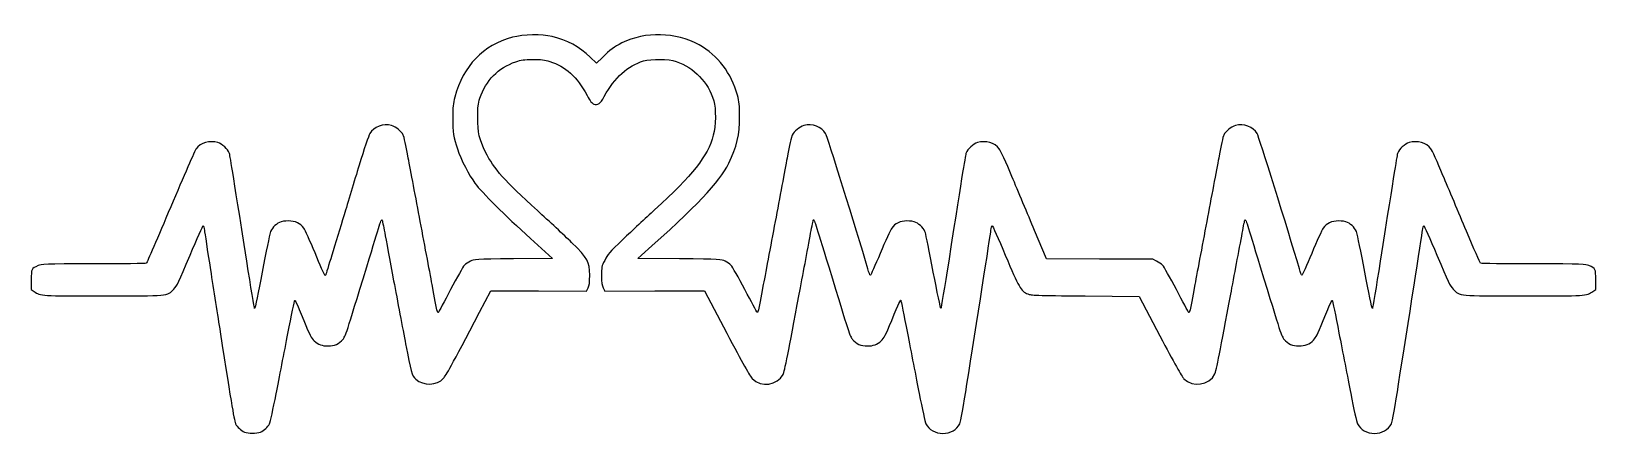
# Model space of a CAD drawing. Header units: centimetres. Extents: x -19.8 to 20.3, y -6 to 4.3.
import ezdxf

# ---------------------------------------------------------------- set-up
doc = ezdxf.new("R2010")
doc.units = ezdxf.units.CM
doc.header["$MEASUREMENT"] = 0
doc.layers.add('Layer 1', color=7, linetype='Continuous')

msp = doc.modelspace()

# ---------------------------------------------------------------- linework, layer by layer
at = {"layer": 'Layer 1'}
msp.add_open_spline([(-14.32385, -5.93631), (-14.41362, -5.89742), (-14.51038, -5.80968), (-14.5526, -5.72887), (-14.5526, -5.72887), (-14.58597, -5.66499), (-14.64117, -5.33604), (-14.94892, -3.36693), (-14.94892, -3.36693), (-15.00836, -2.98662), (-15.12013, -2.27192), (-15.1973, -1.77871), (-15.1973, -1.77871), (-15.27447, -1.2855), (-15.34417, -0.83069), (-15.35219, -0.76803), (-15.35219, -0.76803), (-15.36021, -0.70537), (-15.3735, -0.64994), (-15.38173, -0.64485), (-15.38173, -0.64485), (-15.38996, -0.63976), (-15.54183, -0.98236), (-15.71922, -1.40618), (-15.71922, -1.40618), (-16.00714, -2.09409), (-16.05217, -2.18764), (-16.13898, -2.27814), (-16.13898, -2.27814), (-16.30727, -2.4536), (-16.25365, -2.44857), (-17.95458, -2.44857), (-17.95458, -2.44857), (-19.549, -2.44857), (-19.55287, -2.44833), (-19.71678, -2.33672), (-19.71678, -2.33672), (-19.71678, -2.33672), (-19.79052, -2.28651), (-19.79052, -2.28651), (-19.79052, -2.28651), (-19.79052, -2.28651), (-19.79067, -2.03596), (-19.79067, -2.03596), (-19.79067, -2.03596), (-19.79084, -1.75397), (-19.78899, -1.75009), (-19.61756, -1.67233), (-19.61756, -1.67233), (-19.52362, -1.62972), (-19.48083, -1.62838), (-18.19179, -1.62759), (-18.19179, -1.62759), (-17.46088, -1.62715), (-16.85256, -1.61964), (-16.83997, -1.61091), (-16.83997, -1.61091), (-16.82738, -1.60218), (-16.5469, -0.95326), (-16.21669, -0.16887), (-16.21669, -0.16887), (-15.88648, 0.61552), (-15.59319, 1.28789), (-15.56493, 1.32529), (-15.56493, 1.32529), (-15.45425, 1.47176), (-15.21363, 1.53961), (-15.00768, 1.48242), (-15.00768, 1.48242), (-14.9041, 1.45366), (-14.74396, 1.30902), (-14.71463, 1.21774), (-14.71463, 1.21774), (-14.69298, 1.15035), (-14.64664, 0.86304), (-14.26708, -1.55722), (-14.26708, -1.55722), (-14.16224, -2.22573), (-14.07135, -2.77263), (-14.06511, -2.77254), (-14.06511, -2.77254), (-14.05887, -2.77254), (-13.972, -2.3519), (-13.87208, -1.83797), (-13.87208, -1.83797), (-13.77215, -1.32405), (-13.68168, -0.8717), (-13.67102, -0.83275), (-13.67102, -0.83275), (-13.6447, -0.73654), (-13.53234, -0.61344), (-13.4273, -0.56572), (-13.4273, -0.56572), (-13.37211, -0.54065), (-13.289, -0.5262), (-13.19822, -0.5259), (-13.19822, -0.5259), (-13.02291, -0.52532), (-12.89283, -0.58662), (-12.80598, -0.71076), (-12.80598, -0.71076), (-12.77336, -0.75739), (-12.64337, -1.04349), (-12.51712, -1.34655), (-12.51712, -1.34655), (-12.39087, -1.64961), (-12.27932, -1.90649), (-12.26922, -1.91739), (-12.26922, -1.91739), (-12.25837, -1.92911), (-12.24672, -1.9247), (-12.24072, -1.90659), (-12.24072, -1.90659), (-12.23514, -1.88975), (-12.16579, -1.66204), (-12.0866, -1.40058), (-12.0866, -1.40058), (-12.00741, -1.13912), (-11.86671, -0.67724), (-11.77394, -0.37418), (-11.77394, -0.37418), (-11.68116, -0.07112), (-11.5061, 0.50259), (-11.38491, 0.90072), (-11.38491, 0.90072), (-11.26372, 1.29886), (-11.141, 1.66567), (-11.1122, 1.71587), (-11.1122, 1.71587), (-11.01426, 1.88655), (-10.76609, 1.97593), (-10.55459, 1.91672), (-10.55459, 1.91672), (-10.43946, 1.88449), (-10.30169, 1.77267), (-10.25545, 1.67394), (-10.25545, 1.67394), (-10.23718, 1.63492), (-10.18305, 1.39394), (-10.13516, 1.13842), (-10.13516, 1.13842), (-10.08728, 0.8829), (-9.95463, 0.17792), (-9.84039, -0.4282), (-9.84039, -0.4282), (-9.72615, -1.03432), (-9.57974, -1.81222), (-9.51502, -2.15688), (-9.51502, -2.15688), (-9.37405, -2.90766), (-9.37758, -2.89193), (-9.35556, -2.86769), (-9.35556, -2.86769), (-9.3459, -2.85706), (-9.2049, -2.59554), (-9.04222, -2.28654), (-9.04222, -2.28654), (-8.87954, -1.97754), (-8.72083, -1.69795), (-8.68954, -1.66524), (-8.68954, -1.66524), (-8.65824, -1.63253), (-8.58829, -1.58391), (-8.53409, -1.5572), (-8.53409, -1.5572), (-8.43729, -1.5095), (-8.4178, -1.50844), (-7.43299, -1.49783), (-7.43299, -1.49783), (-7.43299, -1.49783), (-6.43043, -1.48703), (-6.43043, -1.48703), (-6.43043, -1.48703), (-6.43043, -1.48703), (-6.99002, -0.98108), (-6.99002, -0.98108), (-6.99002, -0.98108), (-7.65544, -0.37943), (-8.23342, 0.19623), (-8.41751, 0.44068), (-8.41751, 0.44068), (-8.56339, 0.6344), (-8.77692, 1.05165), (-8.86773, 1.32047), (-8.86773, 1.32047), (-8.96372, 1.60462), (-8.98579, 1.75192), (-8.98614, 2.11078), (-8.98614, 2.11078), (-8.98642, 2.4011), (-8.97922, 2.47275), (-8.93208, 2.6487), (-8.93208, 2.6487), (-8.71652, 3.45331), (-8.2103, 3.97849), (-7.45681, 4.17922), (-7.45681, 4.17922), (-7.18354, 4.25202), (-6.69354, 4.26221), (-6.43883, 4.20039), (-6.43883, 4.20039), (-6.04659, 4.10519), (-5.74616, 3.9418), (-5.46311, 3.66976), (-5.46311, 3.66976), (-5.46311, 3.66976), (-5.3029, 3.51577), (-5.3029, 3.51577), (-5.3029, 3.51577), (-5.3029, 3.51577), (-5.15135, 3.66323), (-5.15135, 3.66323), (-5.15135, 3.66323), (-4.94786, 3.86124), (-4.85149, 3.93231), (-4.64916, 4.03357), (-4.64916, 4.03357), (-4.04996, 4.33348), (-3.27144, 4.31436), (-2.67241, 3.98504), (-2.67241, 3.98504), (-2.19479, 3.72246), (-1.83753, 3.25565), (-1.68904, 2.70012), (-1.68904, 2.70012), (-1.64017, 2.5173), (-1.6324, 2.44393), (-1.63116, 2.15399), (-1.63116, 2.15399), (-1.62913, 1.68137), (-1.70156, 1.37167), (-1.91243, 0.95117), (-1.91243, 0.95117), (-2.16681, 0.4439), (-2.70197, -0.1202), (-4.14355, -1.40061), (-4.14355, -1.40061), (-4.14355, -1.40061), (-4.24086, -1.48704), (-4.24086, -1.48704), (-4.24086, -1.48704), (-4.24086, -1.48704), (-3.17256, -1.49784), (-3.17256, -1.49784), (-3.17256, -1.49784), (-2.11951, -1.50849), (-2.10285, -1.50934), (-2.00572, -1.55721), (-2.00572, -1.55721), (-1.95152, -1.58392), (-1.88157, -1.63254), (-1.85027, -1.66525), (-1.85027, -1.66525), (-1.81897, -1.69796), (-1.66027, -1.97755), (-1.49759, -2.28655), (-1.49759, -2.28655), (-1.33491, -2.59555), (-1.19391, -2.85707), (-1.18425, -2.8677), (-1.18425, -2.8677), (-1.16223, -2.89194), (-1.16576, -2.90768), (-1.02479, -2.15689), (-1.02479, -2.15689), (-0.96007, -1.81223), (-0.81366, -1.03433), (-0.69942, -0.42821), (-0.69942, -0.42821), (-0.58518, 0.17791), (-0.45254, 0.88289), (-0.40466, 1.13841), (-0.40466, 1.13841), (-0.35678, 1.39393), (-0.30264, 1.63492), (-0.28437, 1.67393), (-0.28437, 1.67393), (-0.23813, 1.77266), (-0.10036, 1.88447), (0.01477, 1.91671), (0.01477, 1.91671), (0.22621, 1.97591), (0.47429, 1.88658), (0.57253, 1.71586), (0.57253, 1.71586), (0.61299, 1.64555), (1.3516, -0.72232), (1.65586, -1.75713), (1.65586, -1.75713), (1.68207, -1.84627), (1.71105, -1.91919), (1.72027, -1.91919), (1.72027, -1.91919), (1.72949, -1.91919), (1.84274, -1.66637), (1.97193, -1.35737), (1.97193, -1.35737), (2.10112, -1.04837), (2.23352, -0.7574), (2.26615, -0.71077), (2.26615, -0.71077), (2.35302, -0.58663), (2.48309, -0.52533), (2.6584, -0.52591), (2.6584, -0.52591), (2.74918, -0.52621), (2.83228, -0.54066), (2.88748, -0.56573), (2.88748, -0.56573), (2.99253, -0.61345), (3.10488, -0.73655), (3.1312, -0.83276), (3.1312, -0.83276), (3.14186, -0.87171), (3.23233, -1.32406), (3.33226, -1.83798), (3.33226, -1.83798), (3.43218, -2.3519), (3.51905, -2.77246), (3.52529, -2.77255), (3.52529, -2.77255), (3.53153, -2.77255), (3.62242, -2.22575), (3.72726, -1.55723), (3.72726, -1.55723), (4.10682, 0.86302), (4.15316, 1.15034), (4.17481, 1.21773), (4.17481, 1.21773), (4.20414, 1.30901), (4.36428, 1.45365), (4.46786, 1.48241), (4.46786, 1.48241), (4.67379, 1.53959), (4.91431, 1.47178), (5.02519, 1.32528), (5.02519, 1.32528), (5.05349, 1.28788), (5.19945, 0.96557), (5.34955, 0.60903), (5.34955, 0.60903), (5.49965, 0.25249), (5.76045, -0.36706), (5.92912, -0.76776), (5.92912, -0.76776), (5.92912, -0.76776), (6.23579, -1.49629), (6.23579, -1.49629), (6.23579, -1.49629), (6.23579, -1.49629), (7.59754, -1.50245), (7.59754, -1.50245), (7.59754, -1.50245), (7.59754, -1.50245), (8.95929, -1.50861), (8.95929, -1.50861), (8.95929, -1.50861), (8.95929, -1.50861), (9.05783, -1.55717), (9.05783, -1.55717), (9.05783, -1.55717), (9.11203, -1.58388), (9.18198, -1.6325), (9.21328, -1.66521), (9.21328, -1.66521), (9.24458, -1.69792), (9.40329, -1.97751), (9.56596, -2.28651), (9.56596, -2.28651), (9.72864, -2.59551), (9.86964, -2.85703), (9.8793, -2.86766), (9.8793, -2.86766), (9.90132, -2.8919), (9.89779, -2.90764), (10.03876, -2.15685), (10.03876, -2.15685), (10.10347, -1.81219), (10.24989, -1.03429), (10.36413, -0.42817), (10.36413, -0.42817), (10.47837, 0.17795), (10.61101, 0.88293), (10.65889, 1.13845), (10.65889, 1.13845), (10.70677, 1.39397), (10.76091, 1.63496), (10.77918, 1.67397), (10.77918, 1.67397), (10.82543, 1.7727), (10.9632, 1.88451), (11.07833, 1.91675), (11.07833, 1.91675), (11.28977, 1.97595), (11.53785, 1.88662), (11.63609, 1.7159), (11.63609, 1.7159), (11.67655, 1.64559), (12.41516, -0.72228), (12.71942, -1.75709), (12.71942, -1.75709), (12.74563, -1.84623), (12.77461, -1.91915), (12.78383, -1.91915), (12.78383, -1.91915), (12.79305, -1.91915), (12.9063, -1.66633), (13.03549, -1.35733), (13.03549, -1.35733), (13.16468, -1.04833), (13.29708, -0.75736), (13.32971, -0.71073), (13.32971, -0.71073), (13.41658, -0.58659), (13.54665, -0.52529), (13.72196, -0.52587), (13.72196, -0.52587), (13.81274, -0.52617), (13.89584, -0.54062), (13.95104, -0.56569), (13.95104, -0.56569), (14.05608, -0.61341), (14.16844, -0.73651), (14.19476, -0.83272), (14.19476, -0.83272), (14.20542, -0.87167), (14.29589, -1.32402), (14.39582, -1.83794), (14.39582, -1.83794), (14.49575, -2.35186), (14.58261, -2.77242), (14.58885, -2.77251), (14.58885, -2.77251), (14.59509, -2.77251), (14.68598, -2.22571), (14.79081, -1.55719), (14.79081, -1.55719), (15.17037, 0.86306), (15.21671, 1.15038), (15.23836, 1.21777), (15.23836, 1.21777), (15.26769, 1.30905), (15.42783, 1.45369), (15.53141, 1.48245), (15.53141, 1.48245), (15.73733, 1.53963), (15.97776, 1.47185), (16.0888, 1.32532), (16.0888, 1.32532), (16.11714, 1.28792), (16.25687, 0.9802), (16.39932, 0.64148), (16.39932, 0.64148), (16.54176, 0.30277), (16.81179, -0.33901), (16.99937, -0.78468), (16.99937, -0.78468), (17.18695, -1.23036), (17.35081, -1.60214), (17.36351, -1.61087), (17.36351, -1.61087), (17.37621, -1.6196), (17.98461, -1.62711), (18.71552, -1.62755), (18.71552, -1.62755), (20.00456, -1.62833), (20.04735, -1.62967), (20.14129, -1.67229), (20.14129, -1.67229), (20.31272, -1.75005), (20.31457, -1.75393), (20.3144, -2.03592), (20.3144, -2.03592), (20.3144, -2.03592), (20.31414, -2.28647), (20.31414, -2.28647), (20.31414, -2.28647), (20.31414, -2.28647), (20.2404, -2.33668), (20.2404, -2.33668), (20.2404, -2.33668), (20.07649, -2.44829), (20.07262, -2.44853), (18.4782, -2.44853), (18.4782, -2.44853), (16.77727, -2.44853), (16.83089, -2.45356), (16.6626, -2.2781), (16.6626, -2.2781), (16.5758, -2.1876), (16.53076, -2.09405), (16.24284, -1.40614), (16.24284, -1.40614), (16.06546, -0.98232), (15.91358, -0.63972), (15.90536, -0.64481), (15.90536, -0.64481), (15.89713, -0.6499), (15.88373, -0.70533), (15.87557, -0.76799), (15.87557, -0.76799), (15.85921, -0.89373), (15.49677, -3.21568), (15.26009, -4.71106), (15.26009, -4.71106), (15.17694, -5.23642), (15.09471, -5.69344), (15.07737, -5.72666), (15.07737, -5.72666), (14.99785, -5.87906), (14.83441, -5.97073), (14.64228, -5.97073), (14.64228, -5.97073), (14.44954, -5.97073), (14.28671, -5.87908), (14.20648, -5.72542), (14.20648, -5.72542), (14.18878, -5.69152), (14.11136, -5.34146), (14.03443, -4.94751), (14.03443, -4.94751), (13.95751, -4.55356), (13.82177, -3.85732), (13.7328, -3.40031), (13.7328, -3.40031), (13.64383, -2.9433), (13.56678, -2.56512), (13.56159, -2.55992), (13.56159, -2.55992), (13.55117, -2.5495), (13.5226, -2.61318), (13.33044, -3.07519), (13.33044, -3.07519), (13.16816, -3.46535), (13.14907, -3.50358), (13.07859, -3.57957), (13.07859, -3.57957), (12.9822, -3.68348), (12.86561, -3.73124), (12.70831, -3.73124), (12.70831, -3.73124), (12.54144, -3.73124), (12.42097, -3.67783), (12.32488, -3.56125), (12.32488, -3.56125), (12.25887, -3.48116), (12.24558, -3.4407), (11.71477, -1.70306), (11.71477, -1.70306), (11.35937, -0.53963), (11.34017, -0.48025), (11.32509, -0.49779), (11.32509, -0.49779), (11.31714, -0.50703), (11.28461, -0.66045), (11.2528, -0.83872), (11.2528, -0.83872), (11.22098, -1.01699), (11.15601, -1.36705), (11.10841, -1.61663), (11.10841, -1.61663), (11.06081, -1.86621), (10.99374, -2.22113), (10.95935, -2.40534), (10.95935, -2.40534), (10.69698, -3.81112), (10.58162, -4.39151), (10.55348, -4.44734), (10.55348, -4.44734), (10.40684, -4.73829), (9.98712, -4.80399), (9.75945, -4.57164), (9.75945, -4.57164), (9.70628, -4.51737), (9.50247, -4.15468), (9.14319, -3.47496), (9.14319, -3.47496), (9.14319, -3.47496), (8.60637, -2.45936), (8.60637, -2.45936), (8.60637, -2.45936), (8.60637, -2.45936), (7.22699, -2.44856), (7.22699, -2.44856), (7.22699, -2.44856), (5.94202, -2.43849), (5.84131, -2.435), (5.75543, -2.39745), (5.75543, -2.39745), (5.57706, -2.31947), (5.52786, -2.23464), (5.17936, -1.40416), (5.17936, -1.40416), (5.00197, -0.98144), (4.8501, -0.63975), (4.84187, -0.64483), (4.84187, -0.64483), (4.83364, -0.64992), (4.82024, -0.70535), (4.81208, -0.76801), (4.81208, -0.76801), (4.79572, -0.89375), (4.43328, -3.2157), (4.1966, -4.71108), (4.1966, -4.71108), (4.11345, -5.23644), (4.03122, -5.69346), (4.01387, -5.72668), (4.01387, -5.72668), (3.93428, -5.87908), (3.77084, -5.97075), (3.57871, -5.97075), (3.57871, -5.97075), (3.38597, -5.97075), (3.22314, -5.8791), (3.14291, -5.72544), (3.14291, -5.72544), (3.12521, -5.69154), (3.04779, -5.34148), (2.97086, -4.94753), (2.97086, -4.94753), (2.89394, -4.55358), (2.7582, -3.85734), (2.66923, -3.40033), (2.66923, -3.40033), (2.58026, -2.94332), (2.50321, -2.56514), (2.49801, -2.55994), (2.49801, -2.55994), (2.48759, -2.54953), (2.45921, -2.6128), (2.26683, -3.07521), (2.26683, -3.07521), (2.10235, -3.47055), (2.07342, -3.52666), (1.99786, -3.59675), (1.99786, -3.59675), (1.89164, -3.69527), (1.79686, -3.7314), (1.64474, -3.73132), (1.64474, -3.73132), (1.47787, -3.73132), (1.35736, -3.67779), (1.26131, -3.56126), (1.26131, -3.56126), (1.1953, -3.48117), (1.18201, -3.44071), (0.6512, -1.70307), (0.6512, -1.70307), (0.29579, -0.53964), (0.2766, -0.48026), (0.26152, -0.4978), (0.26152, -0.4978), (0.25357, -0.50704), (0.22104, -0.66046), (0.18922, -0.83873), (0.18922, -0.83873), (0.1574, -1.017), (0.09243, -1.36706), (0.04483, -1.61664), (0.04483, -1.61664), (-0.00277, -1.86622), (-0.06984, -2.22114), (-0.10422, -2.40535), (-0.10422, -2.40535), (-0.37448, -3.85337), (-0.48274, -4.39271), (-0.51627, -4.45808), (-0.51627, -4.45808), (-0.66215, -4.74246), (-1.07904, -4.80025), (-1.30748, -4.56777), (-1.30748, -4.56777), (-1.36694, -4.50725), (-1.55666, -4.16836), (-1.96141, -3.39965), (-1.96141, -3.39965), (-1.96141, -3.39965), (-2.53153, -2.31679), (-2.53153, -2.31679), (-2.53153, -2.31679), (-2.53153, -2.31679), (-3.8089, -2.32093), (-3.8089, -2.32093), (-3.8089, -2.32093), (-3.8089, -2.32093), (-5.08627, -2.32507), (-5.08627, -2.32507), (-5.08627, -2.32507), (-5.08627, -2.32507), (-5.1281, -2.2417), (-5.1281, -2.2417), (-5.1281, -2.2417), (-5.16121, -2.17571), (-5.17022, -2.1107), (-5.17132, -1.92983), (-5.17132, -1.92983), (-5.17266, -1.708), (-5.17035, -1.69652), (-5.09145, -1.53668), (-5.09145, -1.53668), (-5.01779, -1.38742), (-4.97336, -1.33686), (-4.61606, -0.99563), (-4.61606, -0.99563), (-4.39929, -0.78861), (-4.03718, -0.45043), (-3.81137, -0.24412), (-3.81137, -0.24412), (-2.82091, 0.66083), (-2.45883, 1.12072), (-2.30604, 1.66783), (-2.30604, 1.66783), (-2.24133, 1.89954), (-2.23599, 2.3574), (-2.2957, 2.55378), (-2.2957, 2.55378), (-2.44078, 3.03089), (-2.79302, 3.39861), (-3.26036, 3.56083), (-3.26036, 3.56083), (-3.44922, 3.62638), (-3.89393, 3.63258), (-4.09229, 3.57242), (-4.09229, 3.57242), (-4.5073, 3.44655), (-4.82988, 3.15536), (-5.10068, 2.66216), (-5.10068, 2.66216), (-5.2045, 2.47308), (-5.26386, 2.43087), (-5.37232, 2.46901), (-5.37232, 2.46901), (-5.41658, 2.48458), (-5.45872, 2.54003), (-5.53979, 2.68941), (-5.53979, 2.68941), (-5.80365, 3.17561), (-6.08713, 3.4328), (-6.50165, 3.56207), (-6.50165, 3.56207), (-6.63699, 3.60428), (-6.70826, 3.61235), (-6.93382, 3.61101), (-6.93382, 3.61101), (-7.16635, 3.60963), (-7.22676, 3.60154), (-7.36807, 3.55285), (-7.36807, 3.55285), (-7.82048, 3.39697), (-8.13666, 3.07621), (-8.28897, 2.61861), (-8.28897, 2.61861), (-8.34131, 2.46137), (-8.34642, 2.41643), (-8.34553, 2.12161), (-8.34553, 2.12161), (-8.34436, 1.73041), (-8.30569, 1.56046), (-8.14396, 1.23566), (-8.14396, 1.23566), (-7.92689, 0.79971), (-7.66369, 0.50294), (-6.81496, -0.26287), (-6.81496, -0.26287), (-6.51784, -0.53096), (-6.12561, -0.89661), (-5.94334, -1.07544), (-5.94334, -1.07544), (-5.51552, -1.49516), (-5.47577, -1.56692), (-5.47589, -1.91918), (-5.47589, -1.91918), (-5.47589, -2.11344), (-5.48381, -2.1722), (-5.51882, -2.24077), (-5.51882, -2.24077), (-5.51882, -2.24077), (-5.56166, -2.32467), (-5.56166, -2.32467), (-5.56166, -2.32467), (-5.56166, -2.32467), (-6.78543, -2.32084), (-6.78543, -2.32084), (-6.78543, -2.32084), (-6.78543, -2.32084), (-8.0092, -2.31701), (-8.0092, -2.31701), (-8.0092, -2.31701), (-8.0092, -2.31701), (-8.29737, -2.86359), (-8.29737, -2.86359), (-8.29737, -2.86359), (-9.04513, -4.28186), (-9.16126, -4.49503), (-9.21983, -4.55681), (-9.21983, -4.55681), (-9.40326, -4.75031), (-9.73476, -4.76102), (-9.93408, -4.5799), (-9.93408, -4.5799), (-10.03032, -4.49245), (-10.06303, -4.37974), (-10.19523, -3.68011), (-10.19523, -3.68011), (-10.2682, -3.29395), (-10.40603, -2.56473), (-10.50151, -2.05963), (-10.50151, -2.05963), (-10.59699, -1.55453), (-10.7003, -1.00027), (-10.73109, -0.82795), (-10.73109, -0.82795), (-10.76187, -0.65562), (-10.79354, -0.50706), (-10.80147, -0.49782), (-10.80147, -0.49782), (-10.81651, -0.48028), (-10.83575, -0.53978), (-11.19112, -1.70309), (-11.19112, -1.70309), (-11.72194, -3.44074), (-11.73522, -3.4812), (-11.80123, -3.56128), (-11.80123, -3.56128), (-11.89728, -3.67781), (-12.01779, -3.73125), (-12.18466, -3.73134), (-12.18466, -3.73134), (-12.33677, -3.73134), (-12.43156, -3.69529), (-12.53778, -3.59677), (-12.53778, -3.59677), (-12.61334, -3.52668), (-12.64228, -3.47057), (-12.80675, -3.07523), (-12.80675, -3.07523), (-12.99971, -2.61142), (-13.02751, -2.54955), (-13.03817, -2.5602), (-13.03817, -2.5602), (-13.0435, -2.56553), (-13.12161, -2.94857), (-13.21175, -3.41139), (-13.21175, -3.41139), (-13.30189, -3.87421), (-13.43742, -4.57017), (-13.51293, -4.95796), (-13.51293, -4.95796), (-13.58844, -5.34575), (-13.6648, -5.69094), (-13.68261, -5.72506), (-13.68261, -5.72506), (-13.7278, -5.81161), (-13.82323, -5.8976), (-13.91804, -5.93721), (-13.91804, -5.93721), (-14.01943, -5.97956), (-14.2251, -5.97911), (-14.32389, -5.93632), (-14.32389, -5.93632), (-14.32389, -5.93632), (-14.32385, -5.93631), (-14.32385, -5.93631)], degree=3, knots=[0, 0, 0, 0, 0.00460829, 0.00460829, 0.00460829, 0.00460829, 0.00921659, 0.00921659, 0.00921659, 0.00921659, 0.01382488, 0.01382488, 0.01382488, 0.01382488, 0.01843318, 0.01843318, 0.01843318, 0.01843318, 0.02304147, 0.02304147, 0.02304147, 0.02304147, 0.02764977, 0.02764977, 0.02764977, 0.02764977, 0.03225806, 0.03225806, 0.03225806, 0.03225806, 0.03686636, 0.03686636, 0.03686636, 0.03686636, 0.04147465, 0.04147465, 0.04147465, 0.04147465, 0.04608295, 0.04608295, 0.04608295, 0.04608295, 0.05069124, 0.05069124, 0.05069124, 0.05069124, 0.05529954, 0.05529954, 0.05529954, 0.05529954, 0.05990783, 0.05990783, 0.05990783, 0.05990783, 0.06451613, 0.06451613, 0.06451613, 0.06451613, 0.06912442, 0.06912442, 0.06912442, 0.06912442, 0.07373272, 0.07373272, 0.07373272, 0.07373272, 0.07834101, 0.07834101, 0.07834101, 0.07834101, 0.08294931, 0.08294931, 0.08294931, 0.08294931, 0.0875576, 0.0875576, 0.0875576, 0.0875576, 0.0921659, 0.0921659, 0.0921659, 0.0921659, 0.09677419, 0.09677419, 0.09677419, 0.09677419, 0.10138249, 0.10138249, 0.10138249, 0.10138249, 0.10599078, 0.10599078, 0.10599078, 0.10599078, 0.11059908, 0.11059908, 0.11059908, 0.11059908, 0.11520737, 0.11520737, 0.11520737, 0.11520737, 0.11981567, 0.11981567, 0.11981567, 0.11981567, 0.12442396, 0.12442396, 0.12442396, 0.12442396, 0.12903226, 0.12903226, 0.12903226, 0.12903226, 0.13364055, 0.13364055, 0.13364055, 0.13364055, 0.13824885, 0.13824885, 0.13824885, 0.13824885, 0.14285714, 0.14285714, 0.14285714, 0.14285714, 0.14746544, 0.14746544, 0.14746544, 0.14746544, 0.15207373, 0.15207373, 0.15207373, 0.15207373, 0.15668203, 0.15668203, 0.15668203, 0.15668203, 0.16129032, 0.16129032, 0.16129032, 0.16129032, 0.16589862, 0.16589862, 0.16589862, 0.16589862, 0.17050691, 0.17050691, 0.17050691, 0.17050691, 0.17511521, 0.17511521, 0.17511521, 0.17511521, 0.1797235, 0.1797235, 0.1797235, 0.1797235, 0.1843318, 0.1843318, 0.1843318, 0.1843318, 0.18894009, 0.18894009, 0.18894009, 0.18894009, 0.19354839, 0.19354839, 0.19354839, 0.19354839, 0.19815668, 0.19815668, 0.19815668, 0.19815668, 0.20276498, 0.20276498, 0.20276498, 0.20276498, 0.20737327, 0.20737327, 0.20737327, 0.20737327, 0.21198157, 0.21198157, 0.21198157, 0.21198157, 0.21658986, 0.21658986, 0.21658986, 0.21658986, 0.22119816, 0.22119816, 0.22119816, 0.22119816, 0.22580645, 0.22580645, 0.22580645, 0.22580645, 0.23041475, 0.23041475, 0.23041475, 0.23041475, 0.23502304, 0.23502304, 0.23502304, 0.23502304, 0.23963134, 0.23963134, 0.23963134, 0.23963134, 0.24423963, 0.24423963, 0.24423963, 0.24423963, 0.24884793, 0.24884793, 0.24884793, 0.24884793, 0.25345622, 0.25345622, 0.25345622, 0.25345622, 0.25806452, 0.25806452, 0.25806452, 0.25806452, 0.26267281, 0.26267281, 0.26267281, 0.26267281, 0.26728111, 0.26728111, 0.26728111, 0.26728111, 0.2718894, 0.2718894, 0.2718894, 0.2718894, 0.2764977, 0.2764977, 0.2764977, 0.2764977, 0.28110599, 0.28110599, 0.28110599, 0.28110599, 0.28571429, 0.28571429, 0.28571429, 0.28571429, 0.29032258, 0.29032258, 0.29032258, 0.29032258, 0.29493088, 0.29493088, 0.29493088, 0.29493088, 0.29953917, 0.29953917, 0.29953917, 0.29953917, 0.30414747, 0.30414747, 0.30414747, 0.30414747, 0.30875576, 0.30875576, 0.30875576, 0.30875576, 0.31336406, 0.31336406, 0.31336406, 0.31336406, 0.31797235, 0.31797235, 0.31797235, 0.31797235, 0.32258065, 0.32258065, 0.32258065, 0.32258065, 0.32718894, 0.32718894, 0.32718894, 0.32718894, 0.33179724, 0.33179724, 0.33179724, 0.33179724, 0.33640553, 0.33640553, 0.33640553, 0.33640553, 0.34101382, 0.34101382, 0.34101382, 0.34101382, 0.34562212, 0.34562212, 0.34562212, 0.34562212, 0.35023041, 0.35023041, 0.35023041, 0.35023041, 0.35483871, 0.35483871, 0.35483871, 0.35483871, 0.359447, 0.359447, 0.359447, 0.359447, 0.3640553, 0.3640553, 0.3640553, 0.3640553, 0.36866359, 0.36866359, 0.36866359, 0.36866359, 0.37327189, 0.37327189, 0.37327189, 0.37327189, 0.37788018, 0.37788018, 0.37788018, 0.37788018, 0.38248848, 0.38248848, 0.38248848, 0.38248848, 0.38709677, 0.38709677, 0.38709677, 0.38709677, 0.39170507, 0.39170507, 0.39170507, 0.39170507, 0.39631336, 0.39631336, 0.39631336, 0.39631336, 0.40092166, 0.40092166, 0.40092166, 0.40092166, 0.40552995, 0.40552995, 0.40552995, 0.40552995, 0.41013825, 0.41013825, 0.41013825, 0.41013825, 0.41474654, 0.41474654, 0.41474654, 0.41474654, 0.41935484, 0.41935484, 0.41935484, 0.41935484, 0.42396313, 0.42396313, 0.42396313, 0.42396313, 0.42857143, 0.42857143, 0.42857143, 0.42857143, 0.43317972, 0.43317972, 0.43317972, 0.43317972, 0.43778802, 0.43778802, 0.43778802, 0.43778802, 0.44239631, 0.44239631, 0.44239631, 0.44239631, 0.44700461, 0.44700461, 0.44700461, 0.44700461, 0.4516129, 0.4516129, 0.4516129, 0.4516129, 0.4562212, 0.4562212, 0.4562212, 0.4562212, 0.46082949, 0.46082949, 0.46082949, 0.46082949, 0.46543779, 0.46543779, 0.46543779, 0.46543779, 0.47004608, 0.47004608, 0.47004608, 0.47004608, 0.47465438, 0.47465438, 0.47465438, 0.47465438, 0.47926267, 0.47926267, 0.47926267, 0.47926267, 0.48387097, 0.48387097, 0.48387097, 0.48387097, 0.48847926, 0.48847926, 0.48847926, 0.48847926, 0.49308756, 0.49308756, 0.49308756, 0.49308756, 0.49769585, 0.49769585, 0.49769585, 0.49769585, 0.50230415, 0.50230415, 0.50230415, 0.50230415, 0.50691244, 0.50691244, 0.50691244, 0.50691244, 0.51152074, 0.51152074, 0.51152074, 0.51152074, 0.51612903, 0.51612903, 0.51612903, 0.51612903, 0.52073733, 0.52073733, 0.52073733, 0.52073733, 0.52534562, 0.52534562, 0.52534562, 0.52534562, 0.52995392, 0.52995392, 0.52995392, 0.52995392, 0.53456221, 0.53456221, 0.53456221, 0.53456221, 0.53917051, 0.53917051, 0.53917051, 0.53917051, 0.5437788, 0.5437788, 0.5437788, 0.5437788, 0.5483871, 0.5483871, 0.5483871, 0.5483871, 0.55299539, 0.55299539, 0.55299539, 0.55299539, 0.55760369, 0.55760369, 0.55760369, 0.55760369, 0.56221198, 0.56221198, 0.56221198, 0.56221198, 0.56682028, 0.56682028, 0.56682028, 0.56682028, 0.57142857, 0.57142857, 0.57142857, 0.57142857, 0.57603687, 0.57603687, 0.57603687, 0.57603687, 0.58064516, 0.58064516, 0.58064516, 0.58064516, 0.58525346, 0.58525346, 0.58525346, 0.58525346, 0.58986175, 0.58986175, 0.58986175, 0.58986175, 0.59447005, 0.59447005, 0.59447005, 0.59447005, 0.59907834, 0.59907834, 0.59907834, 0.59907834, 0.60368664, 0.60368664, 0.60368664, 0.60368664, 0.60829493, 0.60829493, 0.60829493, 0.60829493, 0.61290323, 0.61290323, 0.61290323, 0.61290323, 0.61751152, 0.61751152, 0.61751152, 0.61751152, 0.62211982, 0.62211982, 0.62211982, 0.62211982, 0.62672811, 0.62672811, 0.62672811, 0.62672811, 0.63133641, 0.63133641, 0.63133641, 0.63133641, 0.6359447, 0.6359447, 0.6359447, 0.6359447, 0.640553, 0.640553, 0.640553, 0.640553, 0.64516129, 0.64516129, 0.64516129, 0.64516129, 0.64976959, 0.64976959, 0.64976959, 0.64976959, 0.65437788, 0.65437788, 0.65437788, 0.65437788, 0.65898618, 0.65898618, 0.65898618, 0.65898618, 0.66359447, 0.66359447, 0.66359447, 0.66359447, 0.66820276, 0.66820276, 0.66820276, 0.66820276, 0.67281106, 0.67281106, 0.67281106, 0.67281106, 0.67741935, 0.67741935, 0.67741935, 0.67741935, 0.68202765, 0.68202765, 0.68202765, 0.68202765, 0.68663594, 0.68663594, 0.68663594, 0.68663594, 0.69124424, 0.69124424, 0.69124424, 0.69124424, 0.69585253, 0.69585253, 0.69585253, 0.69585253, 0.70046083, 0.70046083, 0.70046083, 0.70046083, 0.70506912, 0.70506912, 0.70506912, 0.70506912, 0.70967742, 0.70967742, 0.70967742, 0.70967742, 0.71428571, 0.71428571, 0.71428571, 0.71428571, 0.71889401, 0.71889401, 0.71889401, 0.71889401, 0.7235023, 0.7235023, 0.7235023, 0.7235023, 0.7281106, 0.7281106, 0.7281106, 0.7281106, 0.73271889, 0.73271889, 0.73271889, 0.73271889, 0.73732719, 0.73732719, 0.73732719, 0.73732719, 0.74193548, 0.74193548, 0.74193548, 0.74193548, 0.74654378, 0.74654378, 0.74654378, 0.74654378, 0.75115207, 0.75115207, 0.75115207, 0.75115207, 0.75576037, 0.75576037, 0.75576037, 0.75576037, 0.76036866, 0.76036866, 0.76036866, 0.76036866, 0.76497696, 0.76497696, 0.76497696, 0.76497696, 0.76958525, 0.76958525, 0.76958525, 0.76958525, 0.77419355, 0.77419355, 0.77419355, 0.77419355, 0.77880184, 0.77880184, 0.77880184, 0.77880184, 0.78341014, 0.78341014, 0.78341014, 0.78341014, 0.78801843, 0.78801843, 0.78801843, 0.78801843, 0.79262673, 0.79262673, 0.79262673, 0.79262673, 0.79723502, 0.79723502, 0.79723502, 0.79723502, 0.80184332, 0.80184332, 0.80184332, 0.80184332, 0.80645161, 0.80645161, 0.80645161, 0.80645161, 0.81105991, 0.81105991, 0.81105991, 0.81105991, 0.8156682, 0.8156682, 0.8156682, 0.8156682, 0.8202765, 0.8202765, 0.8202765, 0.8202765, 0.82488479, 0.82488479, 0.82488479, 0.82488479, 0.82949309, 0.82949309, 0.82949309, 0.82949309, 0.83410138, 0.83410138, 0.83410138, 0.83410138, 0.83870968, 0.83870968, 0.83870968, 0.83870968, 0.84331797, 0.84331797, 0.84331797, 0.84331797, 0.84792627, 0.84792627, 0.84792627, 0.84792627, 0.85253456, 0.85253456, 0.85253456, 0.85253456, 0.85714286, 0.85714286, 0.85714286, 0.85714286, 0.86175115, 0.86175115, 0.86175115, 0.86175115, 0.86635945, 0.86635945, 0.86635945, 0.86635945, 0.87096774, 0.87096774, 0.87096774, 0.87096774, 0.87557604, 0.87557604, 0.87557604, 0.87557604, 0.88018433, 0.88018433, 0.88018433, 0.88018433, 0.88479263, 0.88479263, 0.88479263, 0.88479263, 0.88940092, 0.88940092, 0.88940092, 0.88940092, 0.89400922, 0.89400922, 0.89400922, 0.89400922, 0.89861751, 0.89861751, 0.89861751, 0.89861751, 0.90322581, 0.90322581, 0.90322581, 0.90322581, 0.9078341, 0.9078341, 0.9078341, 0.9078341, 0.9124424, 0.9124424, 0.9124424, 0.9124424, 0.91705069, 0.91705069, 0.91705069, 0.91705069, 0.92165899, 0.92165899, 0.92165899, 0.92165899, 0.92626728, 0.92626728, 0.92626728, 0.92626728, 0.93087558, 0.93087558, 0.93087558, 0.93087558, 0.93548387, 0.93548387, 0.93548387, 0.93548387, 0.94009217, 0.94009217, 0.94009217, 0.94009217, 0.94470046, 0.94470046, 0.94470046, 0.94470046, 0.94930876, 0.94930876, 0.94930876, 0.94930876, 0.95391705, 0.95391705, 0.95391705, 0.95391705, 0.95852535, 0.95852535, 0.95852535, 0.95852535, 0.96313364, 0.96313364, 0.96313364, 0.96313364, 0.96774194, 0.96774194, 0.96774194, 0.96774194, 0.97235023, 0.97235023, 0.97235023, 0.97235023, 0.97695853, 0.97695853, 0.97695853, 0.97695853, 0.98156682, 0.98156682, 0.98156682, 0.98156682, 0.98617512, 0.98617512, 0.98617512, 0.98617512, 0.99078341, 0.99078341, 0.99078341, 0.99078341, 1, 1, 1, 1], dxfattribs=at)

doc.saveas('drawing.dxf')
